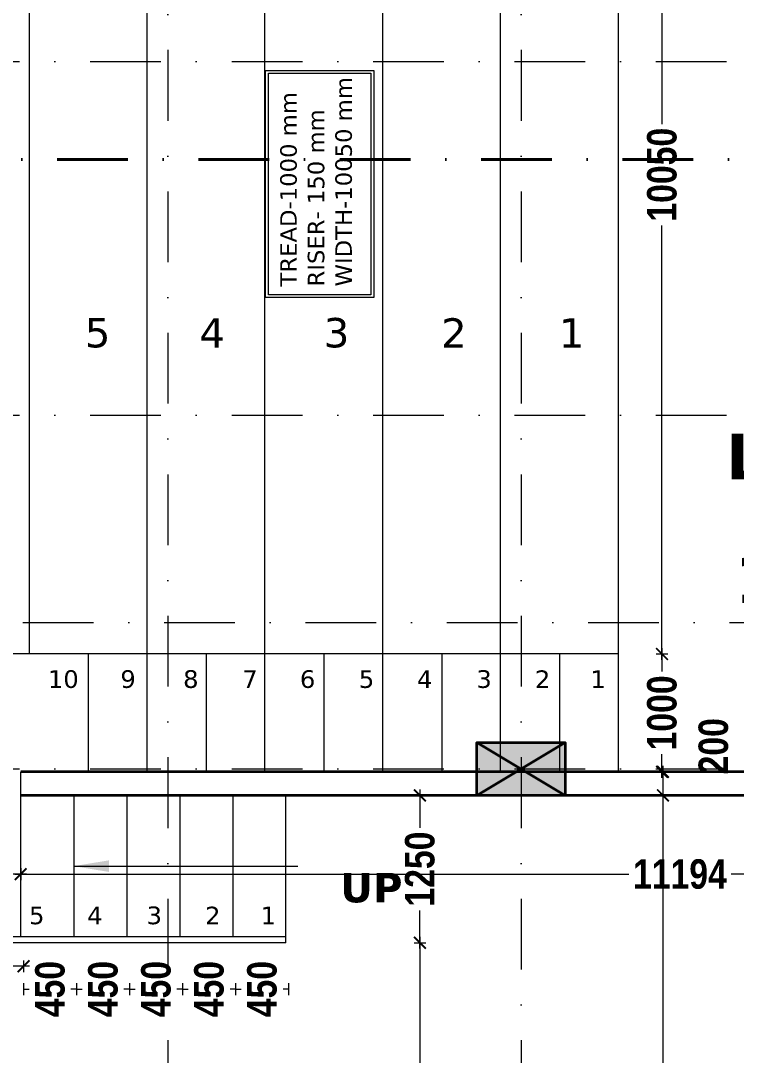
# Model space of a CAD drawing. Header units: millimetres. Extents: x -3092155 to 4513934, y -12317808 to 1850003.
# Drawn here: x -436764 to -430688, y -5699631 to -5690854 of the extents above; entities that cross this region are included whole.
import ezdxf

# ---------------------------------------------------------------- set-up
doc = ezdxf.new("R2010")
doc.units = ezdxf.units.MM
doc.header["$LTSCALE"] = 2
doc.header["$MEASUREMENT"] = 0
doc.header["$PDMODE"] = 34
doc.header["$PDSIZE"] = 500
doc.linetypes.add('DASHDOT', pattern=[1, 0.5, -0.25, 0, -0.25])
doc.linetypes.add('HIDDEN', pattern=[0.375, 0.25, -0.125])
doc.layers.add('AEROW', color=7, linetype='Continuous', lineweight=15, true_color=0x0d0d0d)
for name, color, linetype, lineweight in [('coloumn', 10, 'Continuous', 35), ('cornice', 12, 'Continuous', 25), ('D DIM', 250, 'Continuous', 9), ('GRID', 251, 'DASHDOT', 5), ('PROJ', 251, 'HIDDEN', 5), ('RAILING', 47, 'Continuous', 13), ('slab', 7, 'Continuous', 15), ('STAIR', 252, 'Continuous', 9), ('Step', 251, 'Continuous', 9), ('TEXT', 7, 'Continuous', 13), ('WAll', 250, 'Continuous', 35)]:
    doc.layers.add(name, color=color, linetype=linetype, lineweight=lineweight)
doc.styles.add('INNER DIM', font='ARIALNB.TTF', dxfattribs={"height": 250})
doc.styles.add('style2', font='verdana.ttf')
doc.dimstyles.new('external final', dxfattribs={"dimscale": 0, "dimtxt": 250, "dimasz": 100, "dimexe": 50, "dimexo": 50, "dimgap": 50, "dimtad": 0, "dimdec": 0, "dimzin": 0, "dimdsep": 46, "dimtxsty": 'INNER DIM', "dimblk": 'ARCHTICK', "dimcen": 100, "dimdle": 50, "dimclrd": 256, "dimclre": 256, "dimclrt": 256, "dimadec": 0, "dimazin": 0, "dimtfac": 1, "dimtdec": 0, "dimtix": 1, "dimtmove": 1, "dimatfit": 3, "dimfxl": 50, "dimfxlon": 1, "dimtolj": 1, "dimtzin": 0, "dimlwd": -1, "dimlwe": -1, "dimarcsym": 1})
doc.dimstyles.new('INNER DIM', dxfattribs={"dimscale": 0, "dimtxt": 250, "dimasz": 100, "dimexe": 50, "dimexo": 50, "dimgap": 50, "dimtad": 0, "dimdec": 0, "dimzin": 0, "dimdsep": 46, "dimtxsty": 'INNER DIM', "dimblk": 'ARCHTICK', "dimcen": 100, "dimdle": 50, "dimclrd": 256, "dimclre": 256, "dimclrt": 256, "dimadec": 0, "dimazin": 0, "dimtfac": 1, "dimtdec": 0, "dimtix": 1, "dimtmove": 2, "dimatfit": 3, "dimfxl": 50, "dimfxlon": 1, "dimtolj": 1, "dimtzin": 0, "dimlwd": -1, "dimlwe": -1, "dimarcsym": 1})

# ---------------------------------------------------------------- blocks, each defined once
blk = doc.blocks.new('_ArchTick')
at = {"color": 0, "linetype": 'ByBlock', "const_width": 0.15}
blk.add_lwpolyline([(-0.5, -0.5), (0.5, 0.5)], dxfattribs=at)
blk = doc.blocks.new('*D691')
at = {"layer": 'D DIM', "ltscale": 100, "transparency": 16777216}
for p, q in [((-438013.4, -5698094.7), (-437561.4, -5698094.7)), ((-437963.4, -5698044.7), (-437963.4, -5698144.7)), ((-436713.8, -5698094.7), (-436861, -5698094.7)), ((-436763.8, -5698044.7), (-436763.8, -5698144.7))]:
    blk.add_line(p, q, dxfattribs=at)
at = {"layer": 'Defpoints', "color": 0, "lineweight": 50, "ltscale": 100, "transparency": 16777216}
for p in [(-436763.8, -5697226.2), (-437963.4, -5697426.2), (-436763.8, -5698094.7)]:
    blk.add_point(p, dxfattribs=at)
at = {"layer": 'D DIM', "ltscale": 100, "transparency": 16777216, "xscale": 100, "yscale": 100, "zscale": 100, "rotation": 180}
blk.add_blockref('_ArchTick', (-437963.4, -5698094.7), dxfattribs=at)
at = {"layer": 'D DIM', "ltscale": 100, "transparency": 16777216, "xscale": 100, "yscale": 100, "zscale": 100}
blk.add_blockref('_ArchTick', (-436763.8, -5698094.7), dxfattribs=at)
at = {"layer": 'D DIM', "ltscale": 100, "transparency": 16777216, "insert": (-437211.2, -5698094.7), "char_height": 250, "attachment_point": 5, "style": 'INNER DIM'}
blk.add_mtext('\\A1;1200', dxfattribs=at)
blk = doc.blocks.new('*D692')
at = {"layer": 'D DIM', "ltscale": 100, "transparency": 16777216}
for p, q in [((-436813.8, -5698094.7), (-431600.5, -5698094.7)), ((-436763.8, -5698044.7), (-436763.8, -5698144.7)), ((-425520.1, -5698094.7), (-430733.4, -5698094.7)), ((-425570.1, -5698044.7), (-425570.1, -5698144.7))]:
    blk.add_line(p, q, dxfattribs=at)
at = {"layer": 'Defpoints', "color": 0, "lineweight": 50, "ltscale": 100, "transparency": 16777216}
for p in [(-436763.8, -5697226.2), (-425570.1, -5697426.2), (-425570.1, -5698094.7)]:
    blk.add_point(p, dxfattribs=at)
at = {"layer": 'D DIM', "ltscale": 100, "transparency": 16777216, "xscale": 100, "yscale": 100, "zscale": 100, "rotation": 180}
blk.add_blockref('_ArchTick', (-436763.8, -5698094.7), dxfattribs=at)
at = {"layer": 'D DIM', "ltscale": 100, "transparency": 16777216, "xscale": 100, "yscale": 100, "zscale": 100}
blk.add_blockref('_ArchTick', (-425570.1, -5698094.7), dxfattribs=at)
at = {"layer": 'D DIM', "ltscale": 100, "transparency": 16777216, "insert": (-431167, -5698094.7), "char_height": 250, "attachment_point": 5, "style": 'INNER DIM'}
blk.add_mtext('\\A1;11194', dxfattribs=at)
blk = doc.blocks.new('*D730')
at = {"layer": 'D DIM', "ltscale": 100, "transparency": 16777216}
for p, q in [((-438689.1, 360.6), (-438689.1, 460.6)), ((998.8, 360.6), (998.8, 460.6)), ((1048.8, 410.6), (-438739.1, 410.6))]:
    blk.add_line(p, q, dxfattribs=at)
at = {"layer": 'Defpoints', "color": 0, "lineweight": 50, "ltscale": 100, "transparency": 16777216}
for p in [(-438689.1, 410.6), (998.8, 0), (-438689.1, -5723126.2)]:
    blk.add_point(p, dxfattribs=at)
at = {"layer": 'D DIM', "ltscale": 100, "transparency": 16777216, "xscale": 100, "yscale": 100, "zscale": 100, "rotation": 180}
blk.add_blockref('_ArchTick', (-438689.1, 410.6), dxfattribs=at)
at = {"layer": 'D DIM', "ltscale": 100, "transparency": 16777216, "xscale": 100, "yscale": 100, "zscale": 100}
blk.add_blockref('_ArchTick', (998.8, 410.6), dxfattribs=at)
at = {"layer": 'D DIM', "ltscale": 100, "transparency": 16777216, "insert": (1326.5, 835.2), "char_height": 250, "attachment_point": 5, "style": 'INNER DIM'}
blk.add_mtext('\\A1;439688', dxfattribs=at)
blk = doc.blocks.new('*D290')
at = {"layer": 'D DIM', "ltscale": 100, "transparency": 16777216}
for p, q in [((-430397.3, -5685176.2), (-430297.3, -5685176.2)), ((-430347.3, -5685126.2), (-430347.3, -5690771.4)), ((-430347.3, -5697276.2), (-430347.3, -5691631.1)), ((-430397.3, -5697226.2), (-430297.3, -5697226.2))]:
    blk.add_line(p, q, dxfattribs=at)
at = {"layer": 'Defpoints', "color": 0, "lineweight": 50, "ltscale": 100, "transparency": 16777216}
for p in [(-432139.3, -5685176.2), (-432139.3, -5697226.2), (-430347.3, -5697226.2)]:
    blk.add_point(p, dxfattribs=at)
at = {"layer": 'D DIM', "ltscale": 100, "transparency": 16777216, "xscale": 100, "yscale": 100, "zscale": 100}
for p, rotation in [((-430347.3, -5685176.2), 90), ((-430347.3, -5697226.2), 270)]:
    blk.add_blockref('_ArchTick', p, dxfattribs=dict(at, rotation=rotation))
at = {"layer": 'D DIM', "ltscale": 100, "transparency": 16777216, "insert": (-430347.3, -5691201.2), "char_height": 250, "attachment_point": 5, "rotation": 90, "style": 'INNER DIM'}
blk.add_mtext('\\A1;12050', dxfattribs=at)
blk = doc.blocks.new('*D291')
at = {"layer": 'D DIM', "ltscale": 100, "transparency": 16777216}
for p, q in [((-431310.8, -5697176.2), (-431310.8, -5697476.2)), ((-431360.8, -5697226.2), (-431260.8, -5697226.2)), ((-431360.8, -5697426.2), (-431260.8, -5697426.2))]:
    blk.add_line(p, q, dxfattribs=at)
at = {"layer": 'Defpoints', "color": 0, "lineweight": 50, "ltscale": 100, "transparency": 16777216}
for p in [(-432139.3, -5697226.2), (-432139.3, -5697426.2), (-431310.8, -5697426.2)]:
    blk.add_point(p, dxfattribs=at)
at = {"layer": 'D DIM', "ltscale": 100, "transparency": 16777216, "xscale": 100, "yscale": 100, "zscale": 100}
for p, rotation in [((-431310.8, -5697226.2), 90), ((-431310.8, -5697426.2), 270)]:
    blk.add_blockref('_ArchTick', p, dxfattribs=dict(at, rotation=rotation))
at = {"layer": 'D DIM', "ltscale": 100, "transparency": 16777216, "insert": (-430882, -5697009.2), "char_height": 250, "attachment_point": 5, "rotation": 90, "style": 'INNER DIM'}
blk.add_mtext('\\A1;200', dxfattribs=at)
blk = doc.blocks.new('*D292')
at = {"layer": 'D DIM', "ltscale": 100, "transparency": 16777216}
for p, q in [((-431310.8, -5697376.2), (-431310.8, -5699846.1)), ((-431360.8, -5697426.2), (-431260.8, -5697426.2)), ((-431310.8, -5703026.2), (-431310.8, -5700556.4)), ((-431360.8, -5702976.2), (-431260.8, -5702976.2))]:
    blk.add_line(p, q, dxfattribs=at)
at = {"layer": 'Defpoints', "color": 0, "lineweight": 50, "ltscale": 100, "transparency": 16777216}
for p in [(-432139.3, -5697426.2), (-432139.3, -5702976.2), (-431310.8, -5702976.2)]:
    blk.add_point(p, dxfattribs=at)
at = {"layer": 'D DIM', "ltscale": 100, "transparency": 16777216, "xscale": 100, "yscale": 100, "zscale": 100}
for p, rotation in [((-431310.8, -5697426.2), 90), ((-431310.8, -5702976.2), 270)]:
    blk.add_blockref('_ArchTick', p, dxfattribs=dict(at, rotation=rotation))
at = {"layer": 'D DIM', "ltscale": 100, "transparency": 16777216, "insert": (-431310.8, -5700201.2), "char_height": 250, "attachment_point": 5, "rotation": 90, "style": 'INNER DIM'}
blk.add_mtext('\\A1;5550', dxfattribs=at)
blk = doc.blocks.new('*D409')
at = {"layer": 'D DIM', "ltscale": 100, "transparency": 16777216}
for p, q in [((-433374.4, -5698626.2), (-433374.4, -5699845)), ((-433424.4, -5698676.2), (-433324.4, -5698676.2)), ((-433374.4, -5701776.2), (-433374.4, -5700557.4)), ((-433424.4, -5701726.2), (-433324.4, -5701726.2))]:
    blk.add_line(p, q, dxfattribs=at)
at = {"layer": 'Defpoints', "color": 0, "lineweight": 50, "ltscale": 100, "transparency": 16777216}
for p in [(-434489.3, -5698676.2), (-433374.4, -5698676.2), (-434489.3, -5701726.2)]:
    blk.add_point(p, dxfattribs=at)
at = {"layer": 'D DIM', "ltscale": 100, "transparency": 16777216, "xscale": 100, "yscale": 100, "zscale": 100}
for p, rotation in [((-433374.4, -5698676.2), 90), ((-433374.4, -5701726.2), 270)]:
    blk.add_blockref('_ArchTick', p, dxfattribs=dict(at, rotation=rotation))
at = {"layer": 'D DIM', "ltscale": 100, "transparency": 16777216, "insert": (-433374.4, -5700201.2), "char_height": 250, "attachment_point": 5, "rotation": 90, "style": 'INNER DIM'}
blk.add_mtext('\\A1;3050', dxfattribs=at)
blk = doc.blocks.new('*D410')
at = {"layer": 'D DIM', "ltscale": 100, "transparency": 16777216}
for p, q in [((-433374.4, -5697376.2), (-433374.4, -5697701)), ((-433424.4, -5697426.2), (-433324.4, -5697426.2)), ((-433374.4, -5698726.2), (-433374.4, -5698401.5)), ((-433424.4, -5698676.2), (-433324.4, -5698676.2))]:
    blk.add_line(p, q, dxfattribs=at)
at = {"layer": 'Defpoints', "color": 0, "lineweight": 50, "ltscale": 100, "transparency": 16777216}
for p in [(-434489.3, -5697426.2), (-433374.4, -5697426.2), (-434489.3, -5698676.2)]:
    blk.add_point(p, dxfattribs=at)
at = {"layer": 'D DIM', "ltscale": 100, "transparency": 16777216, "xscale": 100, "yscale": 100, "zscale": 100}
for p, rotation in [((-433374.4, -5697426.2), 90), ((-433374.4, -5698676.2), 270)]:
    blk.add_blockref('_ArchTick', p, dxfattribs=dict(at, rotation=rotation))
at = {"layer": 'D DIM', "ltscale": 100, "transparency": 16777216, "insert": (-433374.4, -5698051.2), "char_height": 250, "attachment_point": 5, "rotation": 90, "style": 'INNER DIM'}
blk.add_mtext('\\A1;1250', dxfattribs=at)
blk = doc.blocks.new('*D449')
at = {"layer": 'D DIM', "ltscale": 100, "transparency": 16777216}
for p, q in [((-431369.4, -5696226.4), (-431269.4, -5696226.4)), ((-431319.4, -5696176.4), (-431319.4, -5696376.1)), ((-431319.4, -5697276.2), (-431319.4, -5697076.5)), ((-431369.4, -5697226.2), (-431269.4, -5697226.2))]:
    blk.add_line(p, q, dxfattribs=at)
at = {"layer": 'Defpoints', "color": 0, "lineweight": 50, "ltscale": 100, "transparency": 16777216}
for p in [(-431957.4, -5696226.4), (-431319.4, -5696226.4), (-431957.4, -5697226.2)]:
    blk.add_point(p, dxfattribs=at)
at = {"layer": 'D DIM', "ltscale": 100, "transparency": 16777216, "xscale": 100, "yscale": 100, "zscale": 100}
for p, rotation in [((-431319.4, -5696226.4), 90), ((-431319.4, -5697226.2), 270)]:
    blk.add_blockref('_ArchTick', p, dxfattribs=dict(at, rotation=rotation))
at = {"layer": 'D DIM', "ltscale": 100, "transparency": 16777216, "insert": (-431319.4, -5696726.3), "char_height": 250, "attachment_point": 5, "rotation": 90, "style": 'INNER DIM'}
blk.add_mtext('\\A1;1000', dxfattribs=at)
blk = doc.blocks.new('*D450')
at = {"layer": 'D DIM', "ltscale": 100, "transparency": 16777216}
for p, q in [((-431319.4, -5686126.2), (-431319.4, -5691730.6)), ((-431369.4, -5686176.2), (-431269.4, -5686176.2)), ((-431319.4, -5696276.4), (-431319.4, -5692590.3)), ((-431369.4, -5696226.4), (-431269.4, -5696226.4))]:
    blk.add_line(p, q, dxfattribs=at)
at = {"layer": 'Defpoints', "color": 0, "lineweight": 50, "ltscale": 100, "transparency": 16777216}
for p in [(-431689.3, -5686176.2), (-431319.4, -5686176.2), (-431957.4, -5696226.4)]:
    blk.add_point(p, dxfattribs=at)
at = {"layer": 'D DIM', "ltscale": 100, "transparency": 16777216, "xscale": 100, "yscale": 100, "zscale": 100}
for p, rotation in [((-431319.4, -5686176.2), 90), ((-431319.4, -5696226.4), 270)]:
    blk.add_blockref('_ArchTick', p, dxfattribs=dict(at, rotation=rotation))
at = {"layer": 'D DIM', "ltscale": 100, "transparency": 16777216, "insert": (-431319.4, -5692160.4), "char_height": 250, "attachment_point": 5, "rotation": 90, "style": 'INNER DIM'}
blk.add_mtext('\\A1;10050', dxfattribs=at)
blk = doc.blocks.new('*D476')
at = {"layer": 'D DIM', "ltscale": 100, "transparency": 16777216}
for p, q in [((-438739.3, -5698875.4), (-438064.5, -5698875.4)), ((-438689.3, -5698825.4), (-438689.3, -5698925.4)), ((-436689.3, -5698875.4), (-437364.1, -5698875.4)), ((-436739.3, -5698825.4), (-436739.3, -5698925.4))]:
    blk.add_line(p, q, dxfattribs=at)
at = {"layer": 'Defpoints', "color": 0, "lineweight": 50, "ltscale": 100, "transparency": 16777216}
for p in [(-438689.3, -5698626.2), (-436739.3, -5698626.2), (-436739.3, -5698875.4)]:
    blk.add_point(p, dxfattribs=at)
at = {"layer": 'D DIM', "ltscale": 100, "transparency": 16777216, "xscale": 100, "yscale": 100, "zscale": 100, "rotation": 180}
blk.add_blockref('_ArchTick', (-438689.3, -5698875.4), dxfattribs=at)
at = {"layer": 'D DIM', "ltscale": 100, "transparency": 16777216, "xscale": 100, "yscale": 100, "zscale": 100}
blk.add_blockref('_ArchTick', (-436739.3, -5698875.4), dxfattribs=at)
at = {"layer": 'D DIM', "ltscale": 100, "transparency": 16777216, "insert": (-437714.3, -5698875.4), "char_height": 250, "attachment_point": 5, "style": 'INNER DIM'}
blk.add_mtext('\\A1;1950', dxfattribs=at)
blk = doc.blocks.new('*D477')
at = {"layer": 'D DIM', "ltscale": 100, "transparency": 16777216}
for p, q in [((-436739.3, -5699019.4), (-436739.3, -5699119.4)), ((-436289.3, -5699019.4), (-436289.3, -5699119.4)), ((-436739.3, -5699069.4), (-436691.9, -5699069.4)), ((-436289.3, -5699069.4), (-436336.7, -5699069.4))]:
    blk.add_line(p, q, dxfattribs=at)
at = {"layer": 'Defpoints', "color": 0, "lineweight": 50, "ltscale": 100, "transparency": 16777216}
for p in [(-436739.3, -5698626.2), (-436289.3, -5698626.2), (-436289.3, -5699069.4)]:
    blk.add_point(p, dxfattribs=at)
at = {"layer": 'D DIM', "ltscale": 100, "transparency": 16777216, "insert": (-436514.3, -5699069.4), "char_height": 250, "attachment_point": 5, "rotation": 90, "style": 'INNER DIM'}
blk.add_mtext('\\A1;450', dxfattribs=at)
blk = doc.blocks.new('*D478')
at = {"layer": 'D DIM', "ltscale": 100, "transparency": 16777216}
for p, q in [((-436289.3, -5699019.4), (-436289.3, -5699119.4)), ((-435839.3, -5699019.4), (-435839.3, -5699119.4)), ((-436289.3, -5699069.4), (-436241.9, -5699069.4)), ((-435839.3, -5699069.4), (-435886.7, -5699069.4))]:
    blk.add_line(p, q, dxfattribs=at)
at = {"layer": 'Defpoints', "color": 0, "lineweight": 50, "ltscale": 100, "transparency": 16777216}
for p in [(-436289.3, -5698626.2), (-435839.3, -5698626.2), (-435839.3, -5699069.4)]:
    blk.add_point(p, dxfattribs=at)
at = {"layer": 'D DIM', "ltscale": 100, "transparency": 16777216, "insert": (-436064.3, -5699069.4), "char_height": 250, "attachment_point": 5, "rotation": 90, "style": 'INNER DIM'}
blk.add_mtext('\\A1;450', dxfattribs=at)
blk = doc.blocks.new('*D479')
at = {"layer": 'D DIM', "ltscale": 100, "transparency": 16777216}
for p, q in [((-435839.3, -5699019.4), (-435839.3, -5699119.4)), ((-435389.3, -5699019.4), (-435389.3, -5699119.4)), ((-435839.3, -5699069.4), (-435791.9, -5699069.4)), ((-435389.3, -5699069.4), (-435436.7, -5699069.4))]:
    blk.add_line(p, q, dxfattribs=at)
at = {"layer": 'Defpoints', "color": 0, "lineweight": 50, "ltscale": 100, "transparency": 16777216}
for p in [(-435839.3, -5698626.2), (-435389.3, -5698626.2), (-435389.3, -5699069.4)]:
    blk.add_point(p, dxfattribs=at)
at = {"layer": 'D DIM', "ltscale": 100, "transparency": 16777216, "insert": (-435614.3, -5699069.4), "char_height": 250, "attachment_point": 5, "rotation": 90, "style": 'INNER DIM'}
blk.add_mtext('\\A1;450', dxfattribs=at)
blk = doc.blocks.new('*D480')
at = {"layer": 'D DIM', "ltscale": 100, "transparency": 16777216}
for p, q in [((-435389.3, -5699019.4), (-435389.3, -5699119.4)), ((-434939.3, -5699019.4), (-434939.3, -5699119.4)), ((-435389.3, -5699069.4), (-435341.9, -5699069.4)), ((-434939.3, -5699069.4), (-434986.7, -5699069.4))]:
    blk.add_line(p, q, dxfattribs=at)
at = {"layer": 'Defpoints', "color": 0, "lineweight": 50, "ltscale": 100, "transparency": 16777216}
for p in [(-435389.3, -5698626.2), (-434939.3, -5698626.2), (-434939.3, -5699069.4)]:
    blk.add_point(p, dxfattribs=at)
at = {"layer": 'D DIM', "ltscale": 100, "transparency": 16777216, "insert": (-435164.3, -5699069.4), "char_height": 250, "attachment_point": 5, "rotation": 90, "style": 'INNER DIM'}
blk.add_mtext('\\A1;450', dxfattribs=at)
blk = doc.blocks.new('*D481')
at = {"layer": 'D DIM', "ltscale": 100, "transparency": 16777216}
for p, q in [((-434939.3, -5699019.4), (-434939.3, -5699119.4)), ((-434489.3, -5699019.4), (-434489.3, -5699119.4)), ((-434939.3, -5699069.4), (-434891.9, -5699069.4)), ((-434489.3, -5699069.4), (-434536.7, -5699069.4))]:
    blk.add_line(p, q, dxfattribs=at)
at = {"layer": 'Defpoints', "color": 0, "lineweight": 50, "ltscale": 100, "transparency": 16777216}
for p in [(-434939.3, -5698626.2), (-434489.3, -5698626.2), (-434489.3, -5699069.4)]:
    blk.add_point(p, dxfattribs=at)
at = {"layer": 'D DIM', "ltscale": 100, "transparency": 16777216, "insert": (-434714.3, -5699069.4), "char_height": 250, "attachment_point": 5, "rotation": 90, "style": 'INNER DIM'}
blk.add_mtext('\\A1;450', dxfattribs=at)
blk = doc.blocks.new('F.F')
at = {"layer": 'coloumn', "ltscale": 100}
blk.add_hatch(color=256, dxfattribs=at).paths.add_polyline_path([(-204760.3, -5850756.2), (-204760.3, -5850306.2), (-205510.3, -5850306.2), (-205510.3, -5850756.2)])
for p, q in [((-205510.3, -5850756.2), (-205510.3, -5850306.2)), ((-205510.3, -5850306.2), (-204760.3, -5850306.2)), ((-204760.3, -5850306.2), (-204760.3, -5850756.2)), ((-204760.3, -5850756.2), (-205510.3, -5850756.2))]:
    blk.add_line(p, q, dxfattribs=at)
blk.add_lwpolyline([(-204760.3, -5850756.2), (-205510.3, -5850306.2), (-204760.3, -5850306.2), (-205510.3, -5850756.2)], dxfattribs=at)
blk = doc.blocks.new('GHYJHJH')
at = {"layer": 'Step', "ltscale": 15000}
for p, q in [((-246804.3, -5662016.3), (-246804.3, -5650967.1)), ((-241804.3, -5662016.3), (-248629.3, -5662016.3))]:
    blk.add_line(p, q, dxfattribs=at)
at = {"layer": 'Step', "ltscale": 100}
for p, q in [((-245804.3, -5663017.1), (-245804.3, -5650967.1)), ((-244804.3, -5663017.1), (-244804.3, -5650967.1)), ((-243804.3, -5663017.1), (-243804.3, -5650967.1)), ((-242804.3, -5663017.1), (-242804.3, -5650967.1)), ((-241804.3, -5663017.1), (-241804.3, -5650967.1)), ((-246304.3, -5662016.3), (-246304.3, -5663017.1)), ((-245304.3, -5662016.3), (-245304.3, -5663017.1)), ((-244304.3, -5662016.3), (-244304.3, -5663017.1)), ((-243304.3, -5662016.3), (-243304.3, -5663017.1)), ((-242304.3, -5662016.3), (-242304.3, -5663017.1))]:
    blk.add_line(p, q, dxfattribs=at)
blk = doc.blocks.new('uyujnjh')
at = {"layer": 'PROJ', "linetype": 'DASHDOT', "lineweight": 40, "ltscale": 600}
blk.add_line((-186042.2, -5846539.3), (-249741.2, -5846539.3), dxfattribs=at)

msp = doc.modelspace()

# ---------------------------------------------------------------- linework, layer by layer
at = {"layer": 'GRID', "color": 5, "ltscale": 600}
for p, q in [((-435514.7, -5657499.4), (-435514.7, -5742293.2)), ((-432514.7, -5657499.4), (-432514.7, -5742293.2))]:
    msp.add_line(p, q, dxfattribs=at)
at = {"layer": 'GRID', "color": 6, "ltscale": 600}
for p, q in [((-460174.6, -5691201.2), (-367335.1, -5691201.2)), ((-460174.6, -5694201.2), (-367335.1, -5694201.2)), ((-461947.5, -5695958.6), (-365562.7, -5695958.6)), ((-460174.6, -5697201.2), (-367335.1, -5697201.2))]:
    msp.add_line(p, q, dxfattribs=at)
at = {"layer": 'RAILING', "ltscale": 100}
for p, q in [((-434513.8, -5698676.2), (-434513.8, -5697426.2)), ((-434513.8, -5698626.2), (-438689.3, -5698626.2)), ((-434513.8, -5698676.2), (-438689.3, -5698676.2))]:
    msp.add_line(p, q, dxfattribs=at)
at = {"layer": 'slab', "lineweight": 13}
for points in [[(-434684, -5693201.6), (-434684, -5691276.4), (-433766.5, -5691276.4), (-433766.5, -5693201.6)], [(-434660.6, -5693178.2), (-434660.6, -5691299.8), (-433789.9, -5691299.8), (-433789.9, -5693178.2)]]:
    msp.add_lwpolyline(points, close=True, dxfattribs=at)
at = {"layer": 'STAIR', "ltscale": 100}
for p, q in [((-436763.8, -5698626.2), (-436763.8, -5697226.2)), ((-436313.8, -5697426.2), (-436313.8, -5698626.2)), ((-435863.8, -5697426.2), (-435863.8, -5698626.2)), ((-435413.8, -5697426.2), (-435413.8, -5698626.2)), ((-434963.8, -5697426.2), (-434963.8, -5698626.2))]:
    msp.add_line(p, q, dxfattribs=at)
at = {"layer": 'WAll', "ltscale": 100}
for p, q in [((-425769.3, -5697226.2), (-436763.8, -5697226.2)), ((-425570.1, -5697426.2), (-436763.8, -5697426.2))]:
    msp.add_line(p, q, dxfattribs=at)

# ---------------------------------------------------------------- block references
at = {"layer": 'coloumn'}
msp.add_blockref('F.F', (-227379.8, 153330), dxfattribs=at)
at = {"layer": 'cornice', "color": 3, "lineweight": 50}
msp.add_blockref('uyujnjh', (-198208.9, 154507), dxfattribs=at)
at = {"layer": 'D DIM'}
msp.add_blockref('GHYJHJH', (-189885.4, -34209.1), dxfattribs=at)

# ---------------------------------------------------------------- texts
at = {"layer": 'TEXT', "ltscale": 0.1, "insert": (-434255.1, -5692220.5), "char_height": 140.4, "attachment_point": 5, "rotation": 90, "style": 'style2'}
msp.add_mtext('\\pxql;TREAD-1000 mm\\PRISER- 150 mm\\PWIDTH-10050 mm', dxfattribs=at)
at = {"layer": 'TEXT', "ltscale": 0.1, "attachment_point": 5, "style": 'style2'}
for s, insert, char_height in [('5', (-436110.7, -5693503), 249.2), ('4', (-435137.9, -5693503), 249.2), ('3', (-434082, -5693503), 249.2), ('2', (-433085.6, -5693503), 249.2), ('1', (-432086.8, -5693503), 249.2), ('\\pxt11;{\\fVerdana|b1|i0|c0|p34;\\H1.1111x;LECTURE HALL\\H0.9x; \\P\\H0.66667x;(120 STUDENT )\\P\\H1.7144x;12920X12050}', (-428581.1, -5695079.4), 350), ('10', (-436401.8, -5696440.5), 150), ('9', (-435851.9, -5696440.5), 150), ('8', (-435319.2, -5696440.5), 150), ('7', (-434817.6, -5696440.5), 150), ('6', (-434328, -5696440.5), 150), ('5', (-433827.6, -5696440.5), 150), ('4', (-433333.8, -5696440.5), 150), ('3', (-432829.8, -5696440.5), 150), ('2', (-432333, -5696440.5), 150), ('1', (-431861.6, -5696440.5), 150), ('{\\fVerdana|b1|i0|c0|p34;UP }', (-433786.9, -5698210.8), 250), ('5', (-436627.6, -5698445.3), 150), ('4', (-436133.8, -5698445.3), 150), ('3', (-435629.8, -5698445.3), 150), ('2', (-435133, -5698445.3), 150), ('1', (-434661.6, -5698445.3), 150)]:
    msp.add_mtext(s, dxfattribs=dict(at, insert=insert, char_height=char_height))

# ---------------------------------------------------------------- dimensions: what is measured, and where the dimension line sits
at = {"layer": 'D DIM', "ltscale": 100}
for base, p1, p2, picture, middle in [((-438689.1, 410.6), (998.8, 0), (-438689.1, -5723126.2), '*D730', (1326.5, 835.2)), ((-436763.8, -5698094.7), (-437963.4, -5697426.2), (-436763.8, -5697226.2), '*D691', (-437211.2, -5698094.7))]:
    dim = msp.add_linear_dim(base=base, p1=p1, p2=p2, dimstyle='INNER DIM', override={"dimscale": 1}, dxfattribs=at)
    dim.commit()
    dim.dimension.update_dxf_attribs({"geometry": picture, "text_midpoint": middle, "dimtype": 160})
for base, p1, p2, angle, dimstyle, picture, middle in [((-430347.3, -5697226.2), (-432139.3, -5685176.2), (-432139.3, -5697226.2), 90, 'INNER DIM', '*D290', (-430347.3, -5691201.2)), ((-431319.4, -5696226.4), (-431957.4, -5697226.2), (-431957.4, -5696226.4), 270, 'external final', '*D449', (-431319.4, -5696726.3)), ((-433374.4, -5697426.2), (-434489.3, -5698676.2), (-434489.3, -5697426.2), 90, 'external final', '*D410', (-433374.4, -5698051.2)), ((-431310.8, -5702976.2), (-432139.3, -5697426.2), (-432139.3, -5702976.2), 90, 'INNER DIM', '*D292', (-431310.8, -5700201.2)), ((-433374.4, -5698676.2), (-434489.3, -5701726.2), (-434489.3, -5698676.2), 90, 'external final', '*D409', (-433374.4, -5700201.2))]:
    dim = msp.add_linear_dim(base=base, p1=p1, p2=p2, angle=angle, dimstyle=dimstyle, override={"dimscale": 1}, dxfattribs=at)
    dim.commit()
    dim.dimension.update_dxf_attribs({"geometry": picture, "text_midpoint": middle})
for base, p1, p2, angle, dimstyle, picture, middle in [((-431319.4, -5686176.2), (-431957.4, -5696226.4), (-431689.3, -5686176.2), 270, 'external final', '*D450', (-431319.4, -5692160.4)), ((-431310.8, -5697426.2), (-432139.3, -5697226.2), (-432139.3, -5697426.2), 90, 'INNER DIM', '*D291', (-430882, -5697009.2))]:
    dim = msp.add_linear_dim(base=base, p1=p1, p2=p2, angle=angle, dimstyle=dimstyle, override={"dimscale": 1}, dxfattribs=at)
    dim.commit()
    dim.dimension.update_dxf_attribs({"geometry": picture, "text_midpoint": middle, "dimtype": 160})
for base, p1, p2, dimstyle, picture, middle in [((-425570.1, -5698094.7), (-436763.8, -5697226.2), (-425570.1, -5697426.2), 'INNER DIM', '*D692', (-431167, -5698094.7)), ((-436739.3, -5698875.4), (-438689.3, -5698626.2), (-436739.3, -5698626.2), 'external final', '*D476', (-437714.3, -5698875.4))]:
    dim = msp.add_linear_dim(base=base, p1=p1, p2=p2, dimstyle=dimstyle, override={"dimscale": 1}, dxfattribs=at)
    dim.commit()
    dim.dimension.update_dxf_attribs({"geometry": picture, "text_midpoint": middle})
for base, p1, p2, picture, middle in [((-436289.3, -5699069.4), (-436739.3, -5698626.2), (-436289.3, -5698626.2), '*D477', (-436514.3, -5699069.4)), ((-435839.3, -5699069.4), (-436289.3, -5698626.2), (-435839.3, -5698626.2), '*D478', (-436064.3, -5699069.4)), ((-435389.3, -5699069.4), (-435839.3, -5698626.2), (-435389.3, -5698626.2), '*D479', (-435614.3, -5699069.4)), ((-434939.3, -5699069.4), (-435389.3, -5698626.2), (-434939.3, -5698626.2), '*D480', (-435164.3, -5699069.4)), ((-434489.3, -5699069.4), (-434939.3, -5698626.2), (-434489.3, -5698626.2), '*D481', (-434714.3, -5699069.4))]:
    dim = msp.add_linear_dim(base=base, p1=p1, p2=p2, dimstyle='external final', override={"dimscale": 1}, dxfattribs=at)
    dim.commit()
    dim.dimension.update_dxf_attribs({"geometry": picture, "text_midpoint": middle, "text_rotation": 90})

# ---------------------------------------------------------------- leaders
at = {"layer": 'AEROW', "lineweight": 35, "ltscale": 100}
msp.add_leader([(-436313.8, -5698026.2), (-434410.7, -5698026.2)], dimstyle='INNER DIM', override={"dimscale": 1, "dimasz": 300}, dxfattribs=at)

doc.saveas('drawing.dxf')
